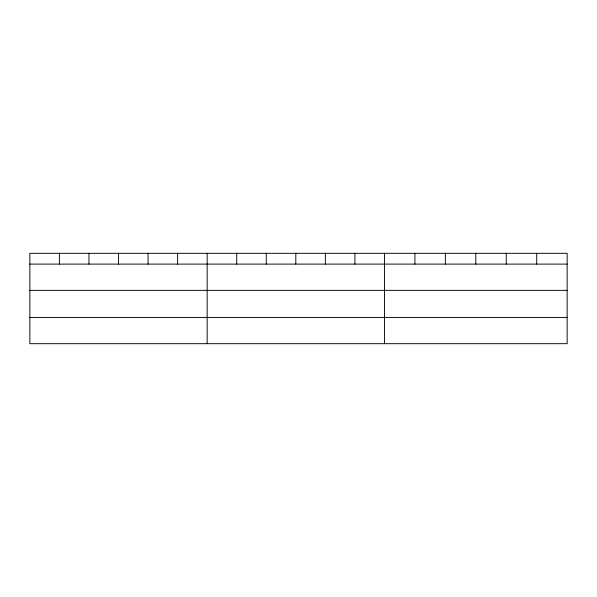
<?xml version="1.0" encoding="UTF-8"?>
<svg xmlns="http://www.w3.org/2000/svg" width="597" height="597" viewBox="0 0 597 597"><rect width="100%" height="100%" fill="white"/><g stroke="black" fill="none" stroke-linecap="round" stroke-linejoin="round"><path stroke-width="0.9" d="M567.15 290.366L567.15 253.315L29.85 253.315L29.85 343.685L567.15 343.685L567.15 290.366L29.85 290.366M29.85 264.105L567.15 264.105M29.85 317.425L567.15 317.425M536.703 253.315L536.703 264.105M506.256 253.315L506.256 264.105M475.809 253.315L475.809 264.105M445.362 253.315L445.362 264.105M414.915 253.315L414.915 264.105M384.468 253.315L384.468 343.685M354.916 253.315L354.916 264.105M325.365 253.315L325.365 264.105M295.813 253.315L295.813 264.105M266.262 253.315L266.262 264.105M236.71 253.315L236.71 264.105M207.159 253.315L207.159 343.685M177.607 253.315L177.607 264.105M148.056 253.315L148.056 264.105M118.505 253.315L118.505 264.105M88.953 253.315L88.953 264.105M59.401 253.315L59.401 264.105"/></g></svg>
